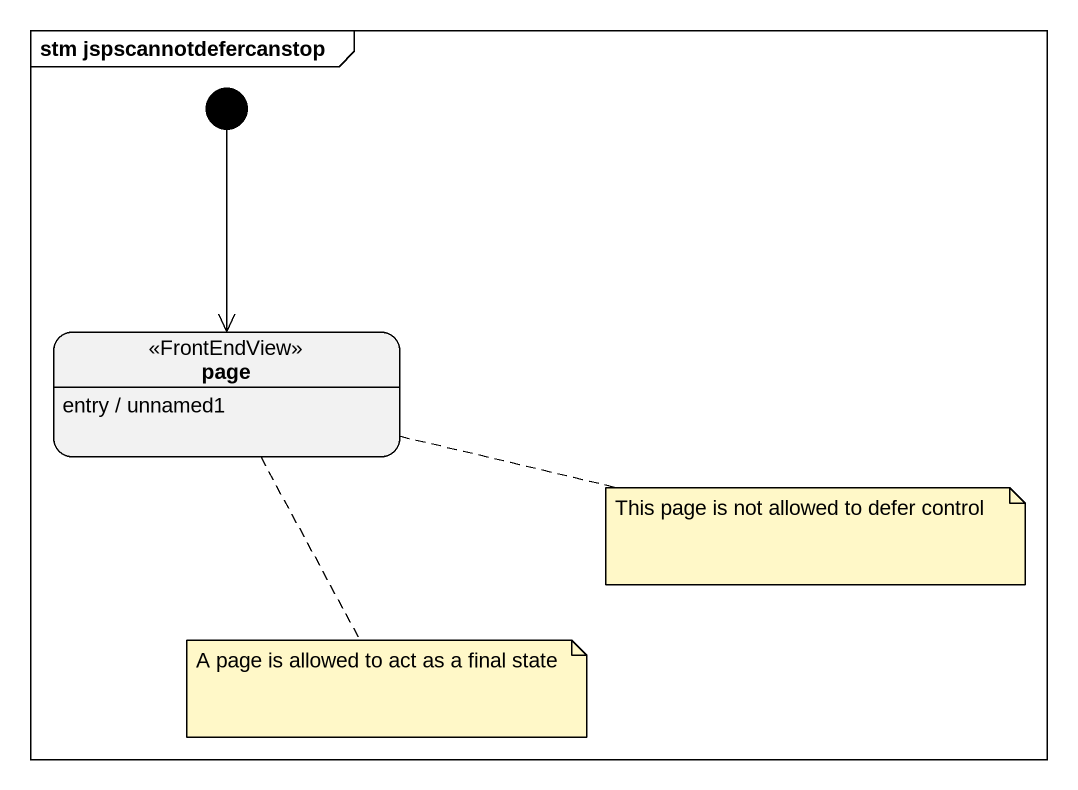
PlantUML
@startuml
mainframe stm jspscannotdefercanstop
hide empty description
state "page" as page_ <<FrontEndView>>
page_ : entry / unnamed1
[*] --> page_
note right of page_ : This page is not allowed to defer control
note bottom of page_ : A page is allowed to act as a final state
@enduml
